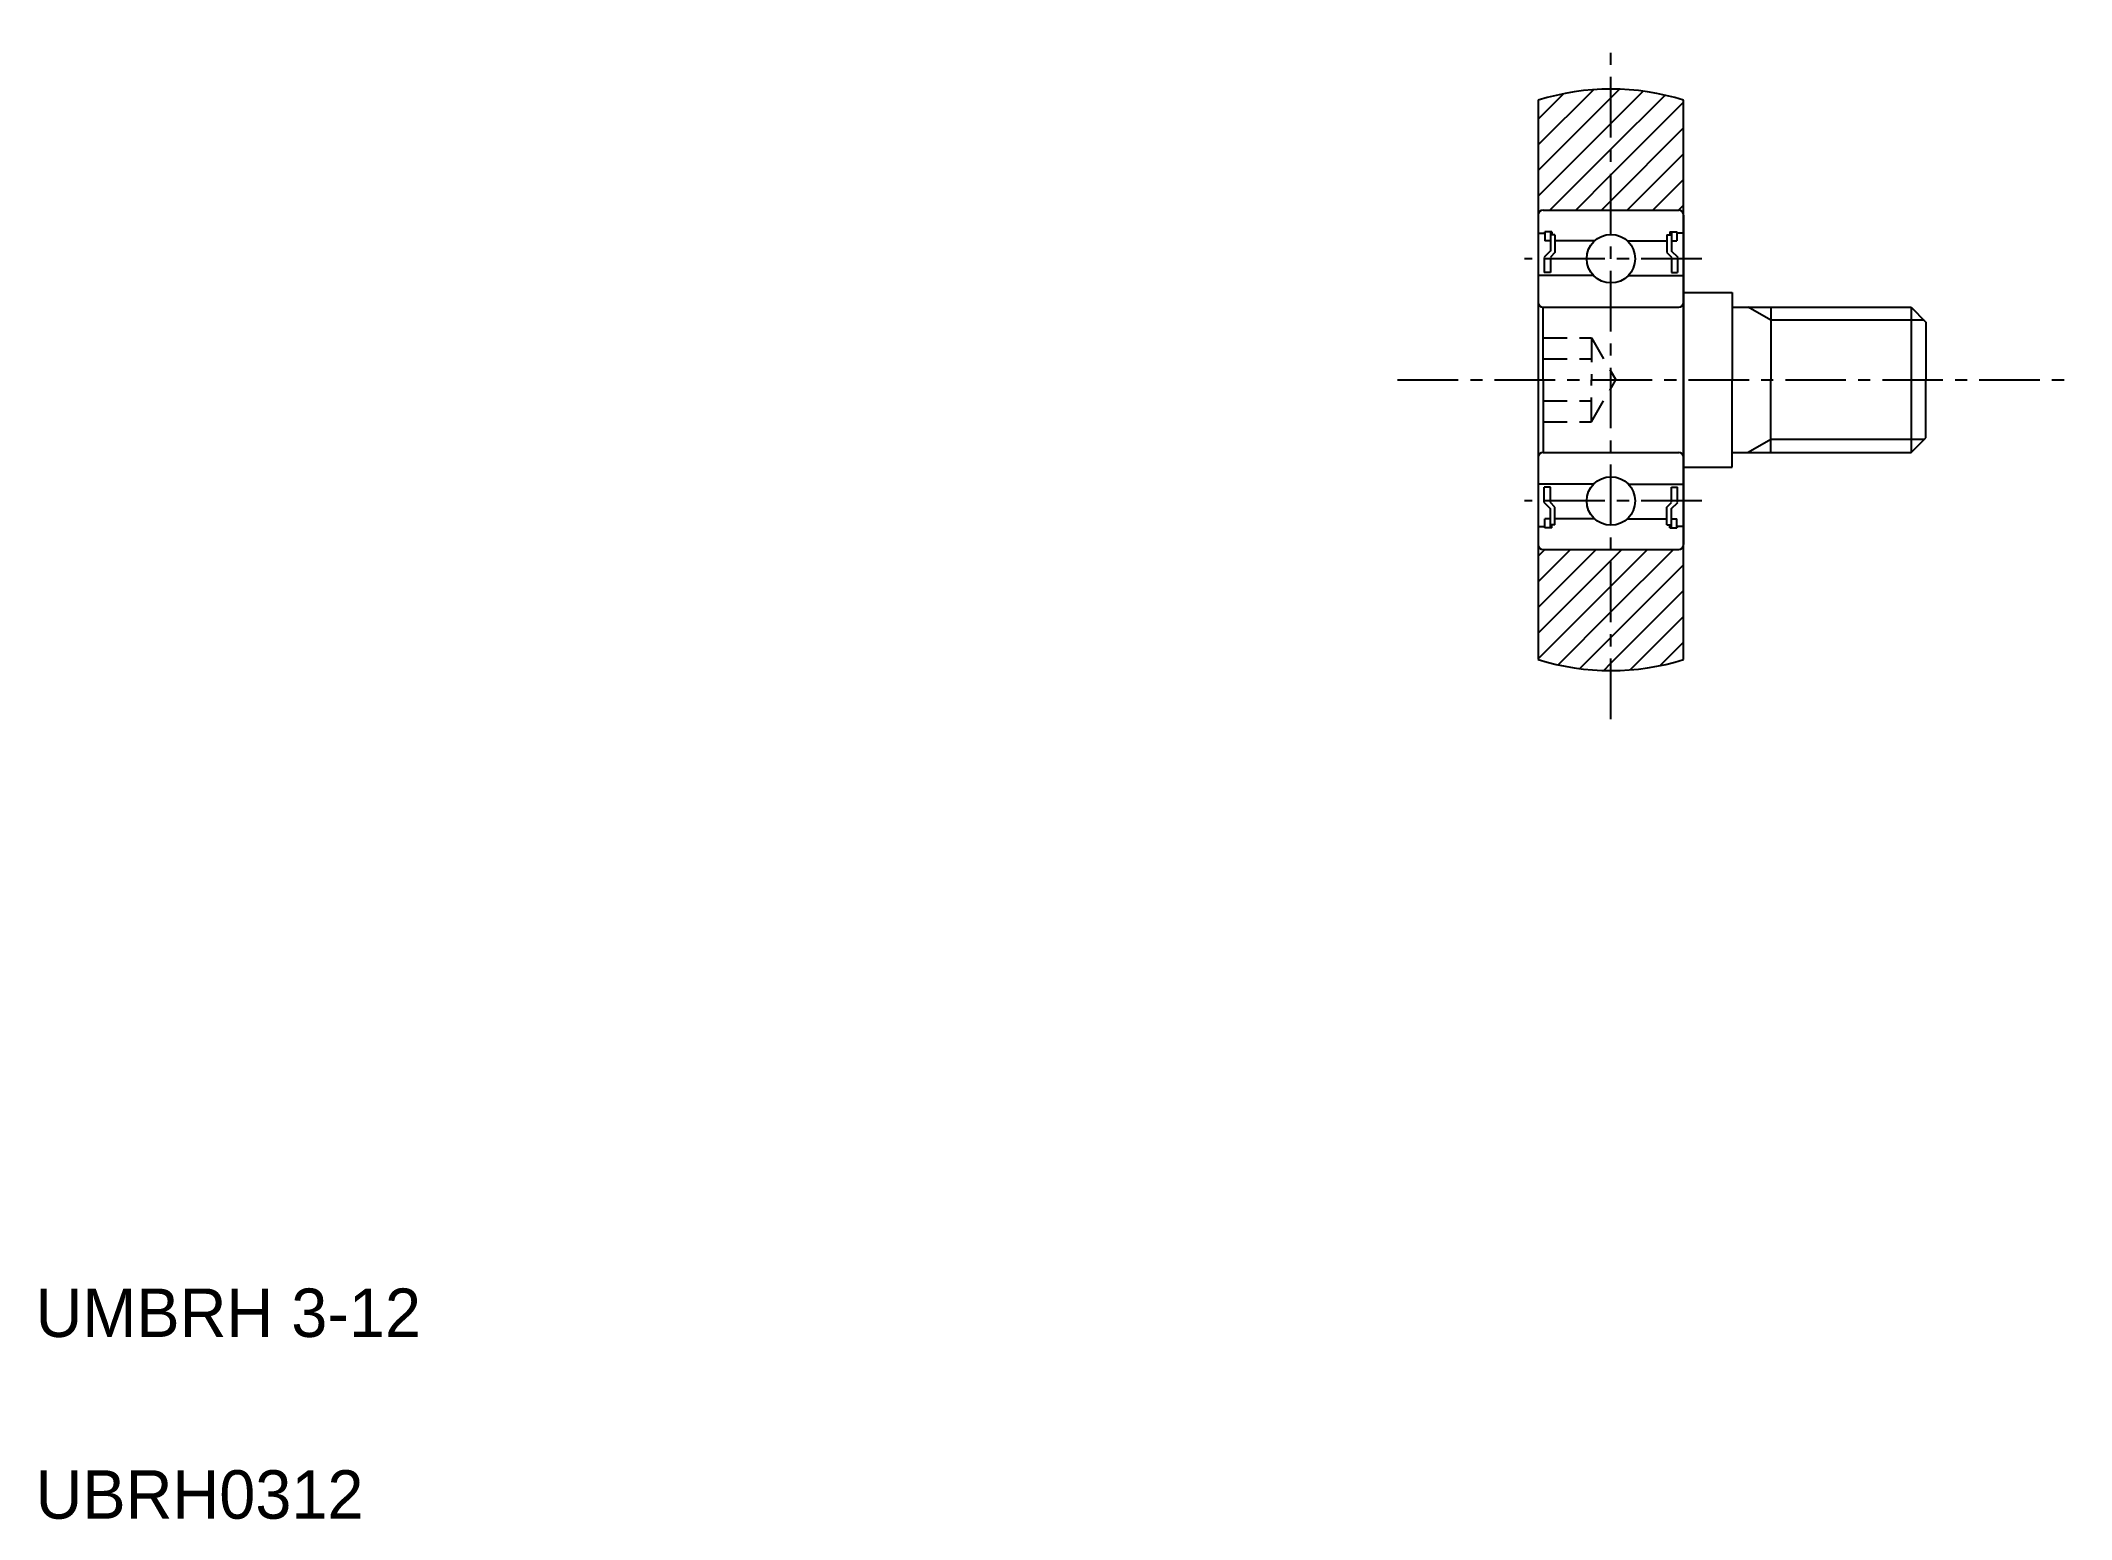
# Model space of a CAD drawing. Extents: x 2.6 to 44.5, y 2.5 to 33.
import ezdxf

# ---------------------------------------------------------------- set-up
doc = ezdxf.new("R2010")
doc.units = 0
doc.linetypes.add('CENTER', pattern=[2, 1.25, -0.25, 0.25, -0.25])
doc.linetypes.add('DASHED', pattern=[0.75, 0.5, -0.25])
doc.layers.get('0').update_dxf_attribs({"linetype": 'CONTINUOUS'})
doc.layers.add('CENTER', color=1, linetype='CENTER')

# ---------------------------------------------------------------- blocks, each defined once
blk = doc.blocks.new('*X2')
at = {"color": 0, "linetype": 'CONTINUOUS'}
for p, q in [((33.5, 30.848), (34.639, 31.987)), ((33.5, 31.379), (34.025, 31.904)), ((35, 31.818), (35.179, 31.997)), ((35, 31.288), (35.668, 31.955)), ((35, 30.757), (36.116, 31.874)), ((33.5, 30.318), (35, 31.818)), ((35, 30.227), (36.5, 31.727)), ((33.5, 29.788), (35, 31.288)), ((35, 29.697), (36.5, 31.197)), ((33.743, 29.5), (35, 30.757)), ((35.334, 29.5), (36.5, 30.666)), ((34.273, 29.5), (35, 30.227)), ((35.864, 29.5), (36.5, 30.136)), ((34.803, 29.5), (35, 29.697)), ((36.394, 29.5), (36.5, 29.606)), ((33.5, 21.302), (34.698, 22.5)), ((33.5, 21.833), (34.167, 22.5)), ((33.5, 22.363), (33.637, 22.5)), ((33.5, 20.772), (35, 22.272)), ((35, 21.211), (36.289, 22.5)), ((35, 21.742), (35.758, 22.5)), ((35, 22.272), (35.228, 22.5)), ((35, 20.681), (36.5, 22.181)), ((33.5, 20.242), (35, 21.742)), ((35, 20.151), (36.5, 21.651)), ((33.909, 20.12), (35, 21.211)), ((35.395, 20.016), (36.5, 21.12)), ((34.36, 20.041), (35, 20.681)), ((36.014, 20.104), (36.5, 20.59)), ((34.851, 20.002), (35, 20.151))]:
    blk.add_line(p, q, dxfattribs=at)

msp = doc.modelspace()

# ---------------------------------------------------------------- linework, layer by layer
at = {"color": 7, "linetype": 'CONTINUOUS'}
for p, q in [((33.5, 31.77), (33.5, 20.23)), ((36.5, 20.23), (36.5, 31.77)), ((33.5, 29.4), (33.5, 22.6)), ((33.6, 29.5), (36.4, 29.5)), ((36.5, 29.4), (36.5, 22.6)), ((33.5, 29.029), (33.629, 29.029)), ((33.629, 29.029), (33.637, 29.057)), ((33.783, 29.057), (33.637, 29.057)), ((33.639, 29.054), (33.639, 28.869)), ((33.752, 29.051), (33.752, 28.656)), ((33.846, 28.994), (33.752, 28.994)), ((33.783, 29.057), (33.783, 28.994)), ((33.846, 28.994), (33.846, 28.626)), ((36.154, 28.994), (36.248, 28.994)), ((36.154, 28.994), (36.154, 28.626)), ((36.217, 29.057), (36.217, 28.994)), ((36.217, 29.057), (36.363, 29.057)), ((36.248, 29.051), (36.248, 28.656)), ((36.361, 29.054), (36.361, 28.869)), ((36.371, 29.029), (36.363, 29.057)), ((36.5, 29.029), (36.371, 29.029)), ((33.5, 28.5), (33.499, 28.5)), ((33.754, 28.659), (33.622, 28.528)), ((33.626, 28.527), (33.626, 28.217)), ((33.754, 28.869), (33.639, 28.869)), ((33.846, 28.626), (33.751, 28.531)), ((33.752, 28.524), (33.752, 28.217)), ((34.662, 28.869), (33.846, 28.869)), ((35.338, 28.869), (36.154, 28.869)), ((36.154, 28.626), (36.249, 28.531)), ((36.246, 28.869), (36.361, 28.869)), ((36.246, 28.659), (36.378, 28.528)), ((36.248, 28.524), (36.248, 28.217)), ((36.374, 28.527), (36.374, 28.217)), ((36.5, 28.5), (36.501, 28.5)), ((34.639, 28.154), (33.5, 28.154)), ((33.752, 28.217), (33.626, 28.217)), ((35.361, 28.154), (36.5, 28.154)), ((36.248, 28.217), (36.374, 28.217)), ((36.5, 27.8), (37.5, 27.8)), ((36.5, 27.6), (36.5, 27.8)), ((37.5, 27.8), (37.5, 26)), ((33.6, 27.5), (36.4, 27.5)), ((33.6, 26), (33.6, 27.5)), ((33.65, 27.5), (36.35, 27.5)), ((37.5, 27.5), (41.193, 27.5)), ((38.3, 27.5), (38.3, 26)), ((41.193, 27.5), (41.5, 27.193)), ((41.193, 27.5), (41.193, 24.5)), ((41.5, 27.193), (41.5, 26)), ((33.6, 26), (33.6, 24.5)), ((36.5, 26), (36.5, 26)), ((36.5, 26), (36.5, 26)), ((37.5, 24.2), (37.5, 26)), ((38.3, 24.5), (38.3, 26)), ((41.5, 24.806), (41.5, 26)), ((41.193, 24.5), (41.5, 24.806)), ((33.6, 24.5), (36.4, 24.5)), ((33.65, 24.5), (36.35, 24.5)), ((36.5, 24.4), (36.5, 24.2)), ((37.5, 24.5), (41.193, 24.5)), ((36.5, 24.2), (37.5, 24.2)), ((33.5, 23.5), (33.499, 23.5)), ((34.639, 23.846), (33.5, 23.846)), ((33.754, 23.341), (33.622, 23.472)), ((33.752, 23.783), (33.626, 23.783)), ((33.626, 23.473), (33.626, 23.783)), ((33.846, 23.374), (33.751, 23.469)), ((33.752, 23.476), (33.752, 23.783)), ((35.361, 23.846), (36.5, 23.846)), ((36.154, 23.374), (36.249, 23.469)), ((36.246, 23.341), (36.378, 23.472)), ((36.248, 23.476), (36.248, 23.783)), ((36.248, 23.783), (36.374, 23.783)), ((36.374, 23.473), (36.374, 23.783)), ((33.639, 22.946), (33.639, 23.131)), ((33.754, 23.131), (33.639, 23.131)), ((33.752, 22.949), (33.752, 23.344)), ((33.846, 23.006), (33.846, 23.374)), ((34.662, 23.131), (33.846, 23.131)), ((35.338, 23.131), (36.154, 23.131)), ((36.154, 23.006), (36.154, 23.374)), ((36.246, 23.131), (36.361, 23.131)), ((36.248, 22.949), (36.248, 23.344)), ((36.361, 22.946), (36.361, 23.131)), ((33.5, 22.971), (33.629, 22.971)), ((33.629, 22.971), (33.637, 22.943)), ((33.783, 22.943), (33.637, 22.943)), ((33.846, 23.006), (33.752, 23.006)), ((33.783, 22.943), (33.783, 23.006)), ((36.154, 23.006), (36.248, 23.006)), ((36.217, 22.943), (36.217, 23.006)), ((36.217, 22.943), (36.363, 22.943)), ((36.371, 22.971), (36.363, 22.943)), ((36.5, 22.971), (36.371, 22.971)), ((33.6, 22.5), (36.4, 22.5))]:
    msp.add_line(p, q, dxfattribs=at)
at = {"color": 3, "linetype": 'CONTINUOUS'}
for p, q in [((38.3, 27.229), (37.831, 27.5)), ((41.464, 27.229), (38.3, 27.229)), ((38.3, 24.77), (37.831, 24.5)), ((41.464, 24.77), (38.3, 24.77))]:
    msp.add_line(p, q, dxfattribs=at)
at = {"color": 3, "linetype": 'DASHED'}
for p, q in [((33.6, 26.866), (34.6, 26.866)), ((34.6, 26.866), (35.1, 26)), ((34.6, 26.866), (34.6, 26)), ((33.6, 26.433), (34.6, 26.433)), ((34.6, 25.134), (34.6, 26)), ((34.6, 25.134), (35.1, 26)), ((33.6, 25.567), (34.6, 25.567)), ((33.6, 25.134), (34.6, 25.134))]:
    msp.add_line(p, q, dxfattribs=at)
at = {"color": 7, "linetype": 'CONTINUOUS'}
for centre in [(35, 28.5), (35, 23.5)]:
    msp.add_circle(centre, 0.5, dxfattribs=at)
for centre, radius, start, end in [((35, 27), 5, 72.5424, 107.4576), ((33.6, 29.4), 0.1, 90, 180), ((36.4, 29.4), 0.1, 360, 90), ((33.6, 27.6), 0.1, 180, 270), ((36.4, 27.6), 0.1, 270, 360), ((33.6, 24.4), 0.1, 90, 180), ((36.4, 24.4), 0.1, 0, 90), ((33.6, 22.6), 0.1, 180, 270), ((36.4, 22.6), 0.1, 270, 0), ((35, 25), 5, 252.5424, 287.4576)]:
    msp.add_arc(centre, radius, start, end, dxfattribs=at)
at = {"layer": 'CENTER', "color": 1, "linetype": 'CENTER'}
for p, q in [((35, 19), (35, 33)), ((36.875, 28.5), (33.218, 28.5)), ((30.6, 26), (44.5, 26)), ((36.875, 23.5), (33.218, 23.5))]:
    msp.add_line(p, q, dxfattribs=at)

# ---------------------------------------------------------------- block references
at = {"color": 3, "linetype": 'CONTINUOUS'}
msp.add_blockref('*X2', (0, 0), dxfattribs=at)

# ---------------------------------------------------------------- texts
at = {"color": 7, "linetype": 'CONTINUOUS'}
for s, p in [('UMBRH 3-12', (2.5, 6.25)), ('UBRH0312', (2.5, 2.5))]:
    msp.add_text(s, height=1, dxfattribs=at).set_placement(p)

doc.saveas('drawing.dxf')
